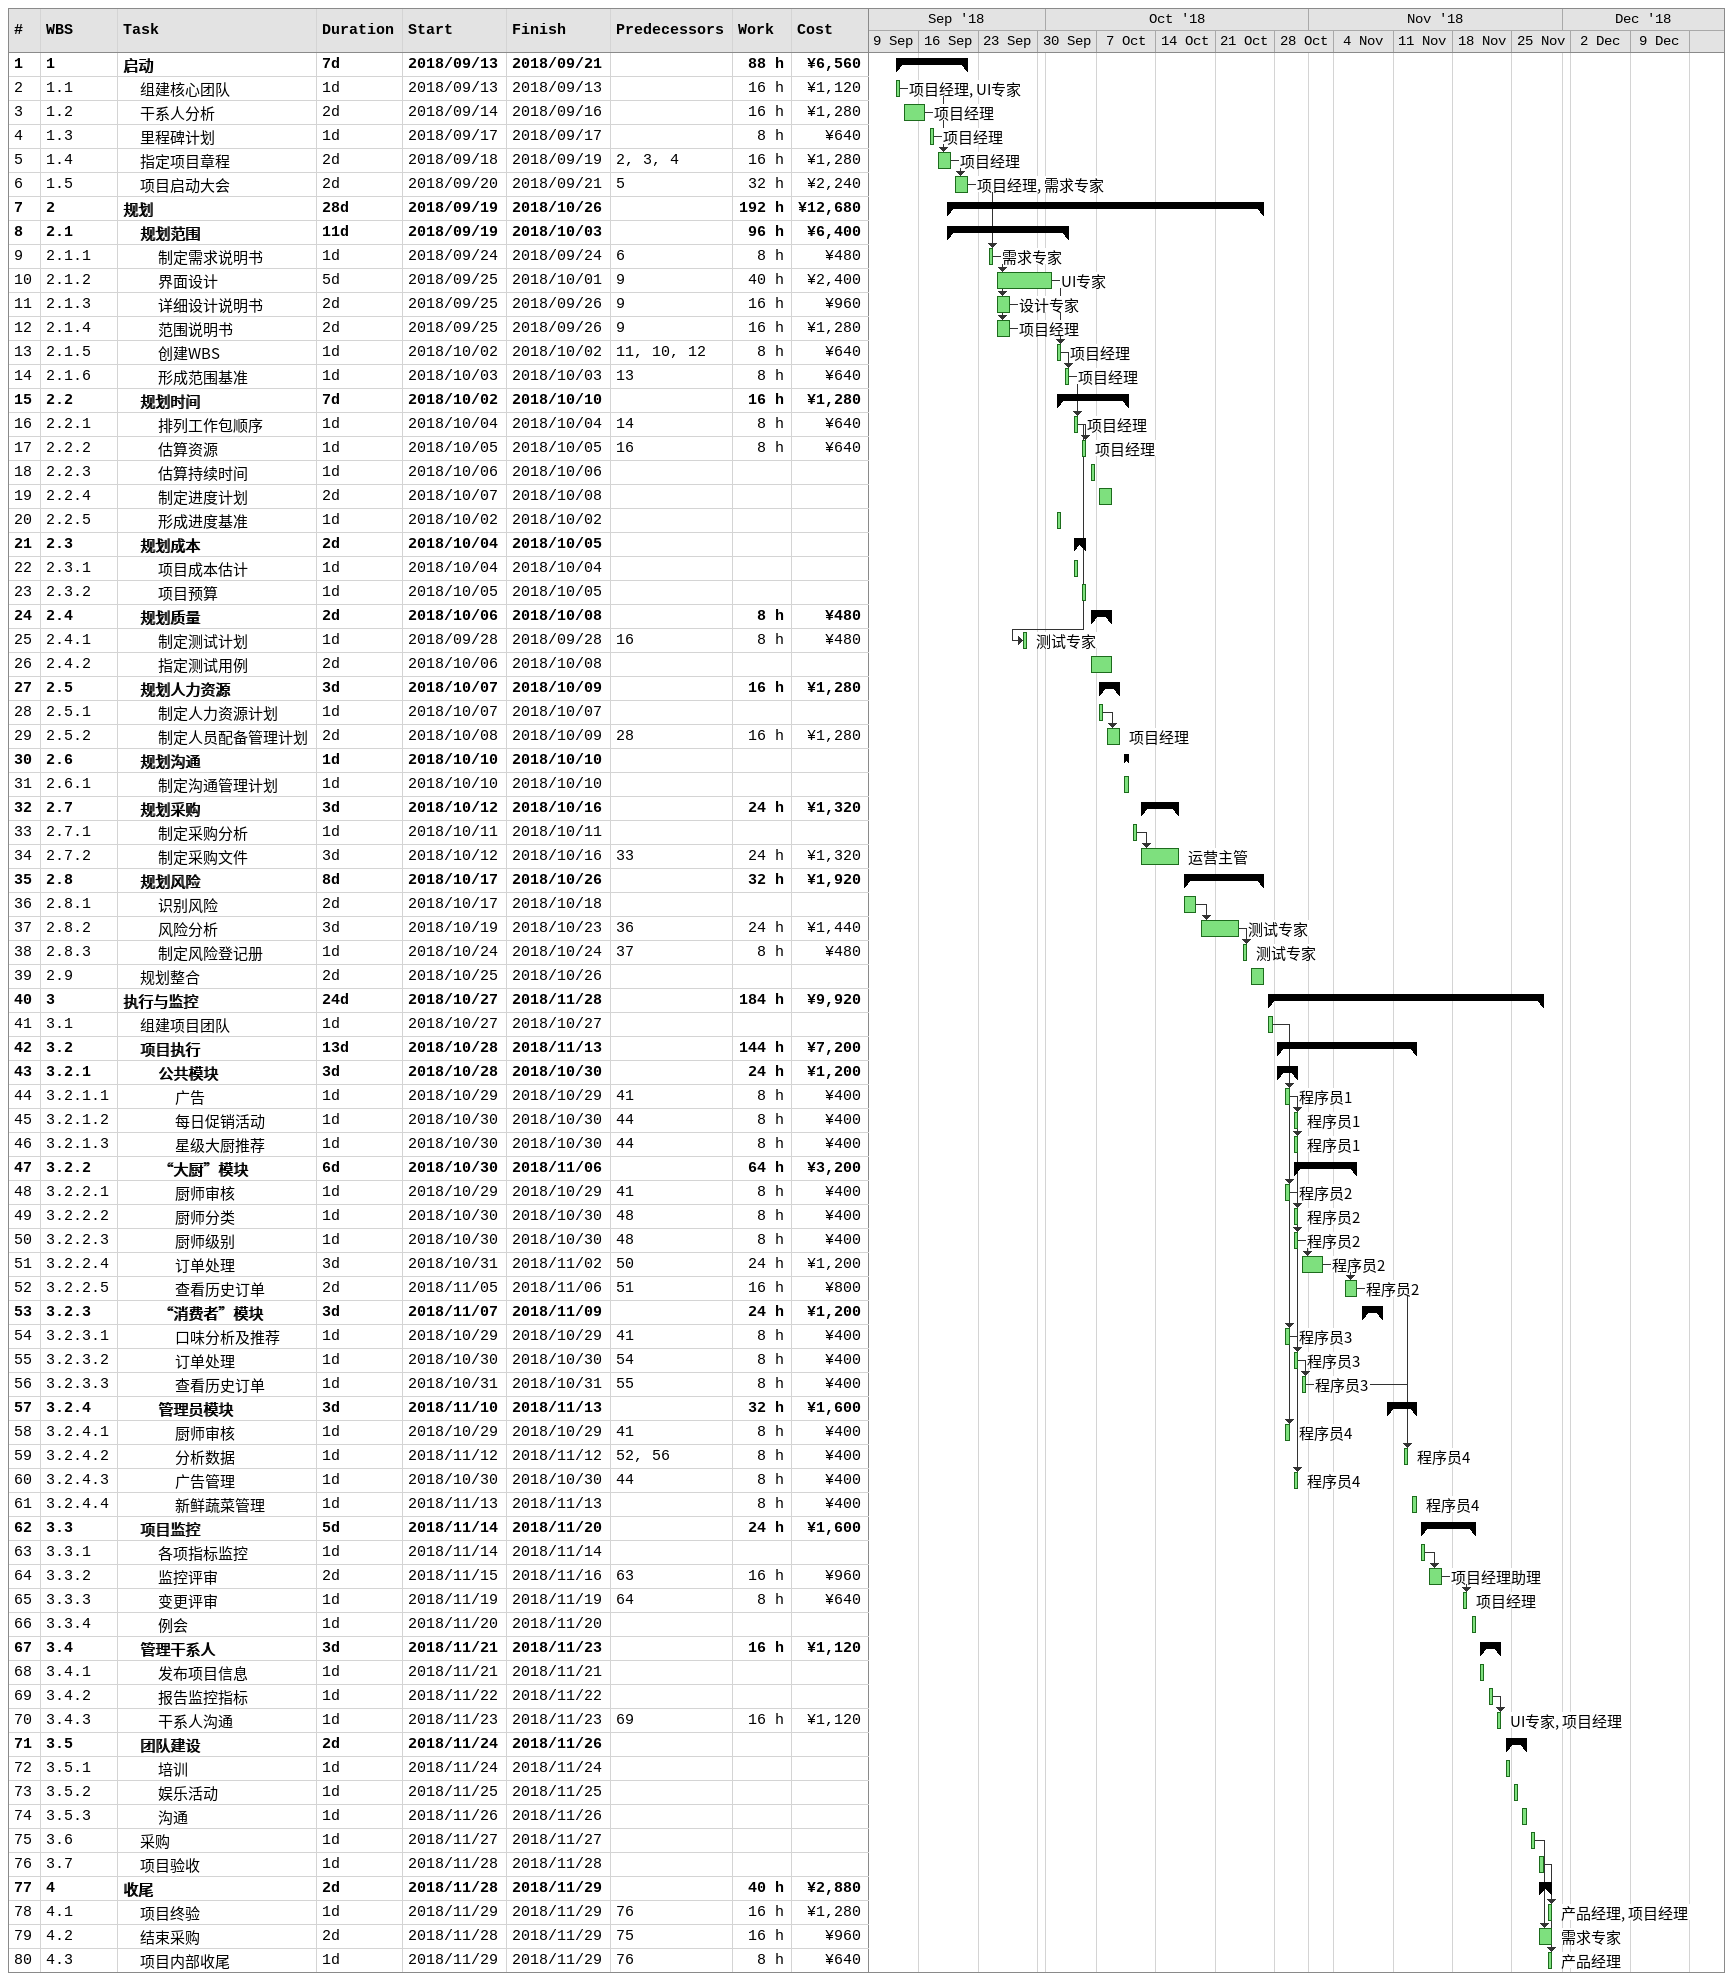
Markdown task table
| ID | WBS | Task | Duration | Start | Finish | Predecessors | Resources | Work (h) | Cost (¥) |
|---|---|---|---|---|---|---|---|---|---|
| 1 | 1 | **启动** | 7d | 2018-09-13 | 2018-09-21 |  |  | 88 | 6560 |
| 2 | 1.1 | 组建核心团队 | 1d | 2018-09-13 | 2018-09-13 |  | 项目经理, UI专家 | 16 | 1120 |
| 3 | 1.2 | 干系人分析 | 2d | 2018-09-14 | 2018-09-16 |  | 项目经理 | 16 | 1280 |
| 4 | 1.3 | 里程碑计划 | 1d | 2018-09-17 | 2018-09-17 |  | 项目经理 | 8 | 640 |
| 5 | 1.4 | 指定项目章程 | 2d | 2018-09-18 | 2018-09-19 | 2, 3, 4 | 项目经理 | 16 | 1280 |
| 6 | 1.5 | 项目启动大会 | 2d | 2018-09-20 | 2018-09-21 | 5 | 项目经理, 需求专家 | 32 | 2240 |
| 7 | 2 | **规划** | 28d | 2018-09-19 | 2018-10-26 |  |  | 192 | 12680 |
| 8 | 2.1 | **规划范围** | 11d | 2018-09-19 | 2018-10-03 |  |  | 96 | 6400 |
| 9 | 2.1.1 | 制定需求说明书 | 1d | 2018-09-24 | 2018-09-24 | 6 | 需求专家 | 8 | 480 |
| 10 | 2.1.2 | 界面设计 | 5d | 2018-09-25 | 2018-10-01 | 9 | UI专家 | 40 | 2400 |
| 11 | 2.1.3 | 详细设计说明书 | 2d | 2018-09-25 | 2018-09-26 | 9 | 设计专家 | 16 | 960 |
| 12 | 2.1.4 | 范围说明书 | 2d | 2018-09-25 | 2018-09-26 | 9 | 项目经理 | 16 | 1280 |
| 13 | 2.1.5 | 创建WBS | 1d | 2018-10-02 | 2018-10-02 | 11, 10, 12 | 项目经理 | 8 | 640 |
| 14 | 2.1.6 | 形成范围基准 | 1d | 2018-10-03 | 2018-10-03 | 13 | 项目经理 | 8 | 640 |
| 15 | 2.2 | **规划时间** | 7d | 2018-10-02 | 2018-10-10 |  |  | 16 | 1280 |
| 16 | 2.2.1 | 排列工作包顺序 | 1d | 2018-10-04 | 2018-10-04 | 14 | 项目经理 | 8 | 640 |
| 17 | 2.2.2 | 估算资源 | 1d | 2018-10-05 | 2018-10-05 | 16 | 项目经理 | 8 | 640 |
| 18 | 2.2.3 | 估算持续时间 | 1d | 2018-10-06 | 2018-10-06 |  |  |  |  |
| 19 | 2.2.4 | 制定进度计划 | 2d | 2018-10-07 | 2018-10-08 |  |  |  |  |
| 20 | 2.2.5 | 形成进度基准 | 1d | 2018-10-02 | 2018-10-02 |  |  |  |  |
| 21 | 2.3 | **规划成本** | 2d | 2018-10-04 | 2018-10-05 |  |  |  |  |
| 22 | 2.3.1 | 项目成本估计 | 1d | 2018-10-04 | 2018-10-04 |  |  |  |  |
| 23 | 2.3.2 | 项目预算 | 1d | 2018-10-05 | 2018-10-05 |  |  |  |  |
| 24 | 2.4 | **规划质量** | 2d | 2018-10-06 | 2018-10-08 |  |  | 8 | 480 |
| 25 | 2.4.1 | 制定测试计划 | 1d | 2018-09-28 | 2018-09-28 | 16 | 测试专家 | 8 | 480 |
| 26 | 2.4.2 | 指定测试用例 | 2d | 2018-10-06 | 2018-10-08 |  |  |  |  |
| 27 | 2.5 | **规划人力资源** | 3d | 2018-10-07 | 2018-10-09 |  |  | 16 | 1280 |
| 28 | 2.5.1 | 制定人力资源计划 | 1d | 2018-10-07 | 2018-10-07 |  |  |  |  |
| 29 | 2.5.2 | 制定人员配备管理计划 | 2d | 2018-10-08 | 2018-10-09 | 28 | 项目经理 | 16 | 1280 |
| 30 | 2.6 | **规划沟通** | 1d | 2018-10-10 | 2018-10-10 |  |  |  |  |
| 31 | 2.6.1 | 制定沟通管理计划 | 1d | 2018-10-10 | 2018-10-10 |  |  |  |  |
| 32 | 2.7 | **规划采购** | 3d | 2018-10-12 | 2018-10-16 |  |  | 24 | 1320 |
| 33 | 2.7.1 | 制定采购分析 | 1d | 2018-10-11 | 2018-10-11 |  |  |  |  |
| 34 | 2.7.2 | 制定采购文件 | 3d | 2018-10-12 | 2018-10-16 | 33 | 运营主管 | 24 | 1320 |
| 35 | 2.8 | **规划风险** | 8d | 2018-10-17 | 2018-10-26 |  |  | 32 | 1920 |
| 36 | 2.8.1 | 识别风险 | 2d | 2018-10-17 | 2018-10-18 |  |  |  |  |
| 37 | 2.8.2 | 风险分析 | 3d | 2018-10-19 | 2018-10-23 | 36 | 测试专家 | 24 | 1440 |
| 38 | 2.8.3 | 制定风险登记册 | 1d | 2018-10-24 | 2018-10-24 | 37 | 测试专家 | 8 | 480 |
| 39 | 2.9 | 规划整合 | 2d | 2018-10-25 | 2018-10-26 |  |  |  |  |
| 40 | 3 | **执行与监控** | 24d | 2018-10-27 | 2018-11-28 |  |  | 184 | 9920 |
| 41 | 3.1 | 组建项目团队 | 1d | 2018-10-27 | 2018-10-27 |  |  |  |  |
| 42 | 3.2 | **项目执行** | 13d | 2018-10-28 | 2018-11-13 |  |  | 144 | 7200 |
| 43 | 3.2.1 | **公共模块** | 3d | 2018-10-28 | 2018-10-30 |  |  | 24 | 1200 |
| 44 | 3.2.1.1 | 广告 | 1d | 2018-10-29 | 2018-10-29 | 41 | 程序员1 | 8 | 400 |
| 45 | 3.2.1.2 | 每日促销活动 | 1d | 2018-10-30 | 2018-10-30 | 44 | 程序员1 | 8 | 400 |
| 46 | 3.2.1.3 | 星级大厨推荐 | 1d | 2018-10-30 | 2018-10-30 | 44 | 程序员1 | 8 | 400 |
| 47 | 3.2.2 | **“大厨”模块** | 6d | 2018-10-30 | 2018-11-06 |  |  | 64 | 3200 |
| 48 | 3.2.2.1 | 厨师审核 | 1d | 2018-10-29 | 2018-10-29 | 41 | 程序员2 | 8 | 400 |
| 49 | 3.2.2.2 | 厨师分类 | 1d | 2018-10-30 | 2018-10-30 | 48 | 程序员2 | 8 | 400 |
| 50 | 3.2.2.3 | 厨师级别 | 1d | 2018-10-30 | 2018-10-30 | 48 | 程序员2 | 8 | 400 |
| 51 | 3.2.2.4 | 订单处理 | 3d | 2018-10-31 | 2018-11-02 | 50 | 程序员2 | 24 | 1200 |
| 52 | 3.2.2.5 | 查看历史订单 | 2d | 2018-11-05 | 2018-11-06 | 51 | 程序员2 | 16 | 800 |
| 53 | 3.2.3 | **“消费者”模块** | 3d | 2018-11-07 | 2018-11-09 |  |  | 24 | 1200 |
| 54 | 3.2.3.1 | 口味分析及推荐 | 1d | 2018-10-29 | 2018-10-29 | 41 | 程序员3 | 8 | 400 |
| 55 | 3.2.3.2 | 订单处理 | 1d | 2018-10-30 | 2018-10-30 | 54 | 程序员3 | 8 | 400 |
| 56 | 3.2.3.3 | 查看历史订单 | 1d | 2018-10-31 | 2018-10-31 | 55 | 程序员3 | 8 | 400 |
| 57 | 3.2.4 | **管理员模块** | 3d | 2018-11-10 | 2018-11-13 |  |  | 32 | 1600 |
| 58 | 3.2.4.1 | 厨师审核 | 1d | 2018-10-29 | 2018-10-29 | 41 | 程序员4 | 8 | 400 |
| 59 | 3.2.4.2 | 分析数据 | 1d | 2018-11-12 | 2018-11-12 | 52, 56 | 程序员4 | 8 | 400 |
| 60 | 3.2.4.3 | 广告管理 | 1d | 2018-10-30 | 2018-10-30 | 44 | 程序员4 | 8 | 400 |
| 61 | 3.2.4.4 | 新鲜蔬菜管理 | 1d | 2018-11-13 | 2018-11-13 |  | 程序员4 | 8 | 400 |
| 62 | 3.3 | **项目监控** | 5d | 2018-11-14 | 2018-11-20 |  |  | 24 | 1600 |
| 63 | 3.3.1 | 各项指标监控 | 1d | 2018-11-14 | 2018-11-14 |  |  |  |  |
| 64 | 3.3.2 | 监控评审 | 2d | 2018-11-15 | 2018-11-16 | 63 | 项目经理助理 | 16 | 960 |
| 65 | 3.3.3 | 变更评审 | 1d | 2018-11-19 | 2018-11-19 | 64 | 项目经理 | 8 | 640 |
| 66 | 3.3.4 | 例会 | 1d | 2018-11-20 | 2018-11-20 |  |  |  |  |
| 67 | 3.4 | **管理干系人** | 3d | 2018-11-21 | 2018-11-23 |  |  | 16 | 1120 |
| 68 | 3.4.1 | 发布项目信息 | 1d | 2018-11-21 | 2018-11-21 |  |  |  |  |
| 69 | 3.4.2 | 报告监控指标 | 1d | 2018-11-22 | 2018-11-22 |  |  |  |  |
| 70 | 3.4.3 | 干系人沟通 | 1d | 2018-11-23 | 2018-11-23 | 69 | UI专家, 项目经理 | 16 | 1120 |
| 71 | 3.5 | **团队建设** | 2d | 2018-11-24 | 2018-11-26 |  |  |  |  |
| 72 | 3.5.1 | 培训 | 1d | 2018-11-24 | 2018-11-24 |  |  |  |  |
| 73 | 3.5.2 | 娱乐活动 | 1d | 2018-11-25 | 2018-11-25 |  |  |  |  |
| 74 | 3.5.3 | 沟通 | 1d | 2018-11-26 | 2018-11-26 |  |  |  |  |
| 75 | 3.6 | 采购 | 1d | 2018-11-27 | 2018-11-27 |  |  |  |  |
| 76 | 3.7 | 项目验收 | 1d | 2018-11-28 | 2018-11-28 |  |  |  |  |
| 77 | 4 | **收尾** | 2d | 2018-11-28 | 2018-11-29 |  |  | 40 | 2880 |
| 78 | 4.1 | 项目终验 | 1d | 2018-11-29 | 2018-11-29 | 76 | 产品经理, 项目经理 | 16 | 1280 |
| 79 | 4.2 | 结束采购 | 2d | 2018-11-28 | 2018-11-29 | 75 | 需求专家 | 16 | 960 |
| 80 | 4.3 | 项目内部收尾 | 1d | 2018-11-29 | 2018-11-29 | 76 | 产品经理 | 8 | 640 |
